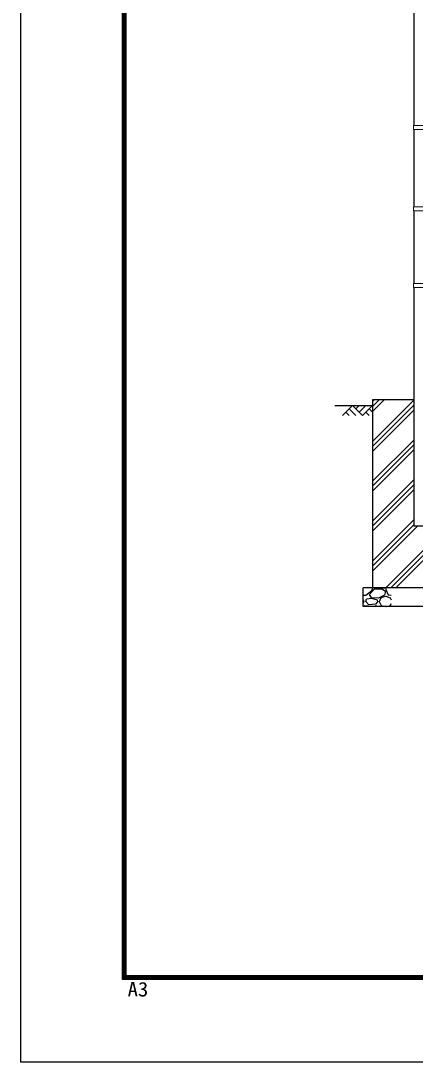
# Model space of a CAD drawing. Units: millimetres, scale not verified. Extents: x -8400 to 8400, y -5940 to 5940.
# Drawn here: x -8400 to -6303, y -5940 to -402 of the extents above; entities that cross this region are included whole.
import ezdxf
from ezdxf.enums import TextEntityAlignment as Align

# ---------------------------------------------------------------- set-up
doc = ezdxf.new("R2010")
doc.units = ezdxf.units.MM
doc.header["$LTSCALE"] = 20
for name, color, linetype, lineweight in [('0-2_D-STR1', 1, 'Continuous', 25), ('0-3_D-STR3', 3, 'Continuous', 13), ('0-A_D-DCR-HCH', 7, 'Continuous', 13), ('0-B_D-BGD', 7, 'Continuous', 25), ('0-C_D-STR4', 7, 'Continuous', 25), ('0-E_D-TTL', 7, 'Continuous', 25)]:
    doc.layers.add(name, color=color, linetype=linetype, lineweight=lineweight)
doc.styles.add('ＭＳ ゴシック', font='')
doc.styles.get('ＭＳ ゴシック').set_extended_font_data('MS Gothic')

msp = doc.modelspace()

# ---------------------------------------------------------------- linework, layer by layer
at = {"layer": '0-2_D-STR1'}
for p, q in [((-6310.63, 55.25), (-6310.63, -958.75)), ((-6310.63, -979.75), (-6310.63, -1391)), ((-6310.63, -1412), (-6310.63, -1798.75)), ((-6310.63, -1819.75), (-6310.63, -3087)), ((-6310.63, -3087), (-6250.13, -3087))]:
    msp.add_line(p, q, dxfattribs=at)
at = {"layer": '0-3_D-STR3'}
for p, q in [((-6312.93, -958.75), (-6205.38, -958.75)), ((-6312.93, -958.75), (-6312.93, -979.75)), ((-6312.93, -979.75), (-6205.38, -979.75)), ((-6312.93, -1391), (-6205.38, -1391)), ((-6312.93, -1391), (-6312.93, -1412)), ((-6312.93, -1412), (-6205.38, -1412)), ((-6312.93, -1798.75), (-6205.38, -1798.75)), ((-6312.93, -1798.75), (-6312.93, -1819.75)), ((-6312.93, -1819.75), (-6205.38, -1819.75))]:
    msp.add_line(p, q, dxfattribs=at)
at = {"layer": '0-A_D-DCR-HCH'}
for p, q in [((-6530.38, -2479.77), (-6467.6, -2417)), ((-6530.38, -2453.26), (-6494.12, -2417)), ((-6530.38, -2426.74), (-6520.63, -2417)), ((-6530.38, -2638.87), (-6310.63, -2419.12)), ((-6636.8, -2447), (-6690.01, -2500.21)), ((-6672.28, -2482.47), (-6654.46, -2500.21)), ((-6654.54, -2464.73), (-6618.9, -2500.21)), ((-6636.8, -2447), (-6583.59, -2500.21)), ((-6619.06, -2464.73), (-6601.33, -2447)), ((-6601.33, -2482.47), (-6565.85, -2447)), ((-6583.59, -2500.21), (-6530.38, -2447)), ((-6565.85, -2482.47), (-6548.03, -2500.21)), ((-6548.11, -2464.73), (-6530.38, -2482.39)), ((-6530.38, -2665.39), (-6310.63, -2445.64)), ((-6530.38, -2691.91), (-6310.63, -2472.16)), ((-6530.38, -2851.01), (-6310.63, -2631.26)), ((-6530.38, -2877.52), (-6310.63, -2657.77)), ((-6530.38, -2904.04), (-6310.63, -2684.29)), ((-6530.38, -3063.14), (-6310.63, -2843.39)), ((-6530.38, -3089.65), (-6310.63, -2869.9)), ((-6530.38, -3116.17), (-6310.63, -2896.42)), ((-6459.97, -3417), (-6030.38, -2987.4)), ((-6433.46, -3417), (-6030.38, -3013.92)), ((-6406.94, -3417), (-6030.38, -3040.43)), ((-6530.38, -3275.27), (-6310.63, -3055.52)), ((-6530.38, -3301.79), (-6310.63, -3082.04)), ((-6530.38, -3328.3), (-6289.07, -3087))]:
    msp.add_line(p, q, dxfattribs=at)
at = {"layer": '0-B_D-BGD'}
msp.add_line((-6730.38, -2447), (-6530.38, -2447), dxfattribs=at)
at = {"layer": '0-C_D-STR4'}
for p, q in [((-6530.38, -2417), (-6530.38, -3417)), ((-6310.63, -2417), (-6530.38, -2417)), ((-5980.38, -3417), (-6580.38, -3417)), ((-6580.38, -3517), (-6580.38, -3417)), ((-6565.92, -3456.65), (-6532.92, -3431.15)), ((-6546.42, -3452.15), (-6519.42, -3422.15)), ((-6532.92, -3431.15), (-6528.39, -3417)), ((-6030.38, -3417), (-6530.38, -3417)), ((-6519.42, -3422.15), (-6480.42, -3422.15)), ((-6484.84, -3417), (-6466.92, -3419.15)), ((-6480.42, -3422.15), (-6460.92, -3435.65)), ((-6466.92, -3419.15), (-6465.72, -3417)), ((-6458.96, -3417), (-6459.42, -3426.65)), ((-6459.42, -3426.65), (-6447.42, -3455.15)), ((-6580.38, -3455.96), (-6565.92, -3456.65)), ((-6580.38, -3481.07), (-6576.42, -3489.65)), ((-6565.92, -3489.65), (-6561.42, -3477.65)), ((-6532.92, -3474.65), (-6561.42, -3477.65)), ((-6535.92, -3470.15), (-6546.42, -3452.15)), ((-6498.42, -3473.15), (-6535.92, -3470.15)), ((-6502.92, -3482.15), (-6532.92, -3474.65)), ((-6501.42, -3489.65), (-6502.92, -3482.15)), ((-6466.92, -3456.65), (-6498.42, -3473.15)), ((-6492.42, -3489.65), (-6483.42, -3468.65)), ((-6483.42, -3468.65), (-6459.42, -3461.15)), ((-6460.92, -3435.65), (-6466.92, -3456.65)), ((-6459.42, -3461.15), (-6435.42, -3470.15)), ((-6447.42, -3455.15), (-6430.38, -3455.96)), ((-6435.42, -3470.15), (-6430.38, -3481.07)), ((-6580.38, -3500.73), (-6576.42, -3489.65)), ((-5980.38, -3517), (-6580.38, -3517)), ((-6573.42, -3513.65), (-6577.09, -3517)), ((-6537.42, -3516.65), (-6573.42, -3513.65)), ((-6549.42, -3507.65), (-6565.92, -3489.65)), ((-6514.92, -3504.65), (-6549.42, -3507.65)), ((-6537.21, -3517), (-6537.42, -3516.65)), ((-6511.92, -3513.65), (-6519.73, -3517)), ((-6501.42, -3489.65), (-6514.92, -3504.65)), ((-6501.87, -3517), (-6511.92, -3513.65)), ((-6493.92, -3489.65), (-6484.92, -3510.65)), ((-6484.92, -3510.65), (-6463.33, -3517)), ((-6455.5, -3517), (-6433.92, -3510.65)), ((-6433.92, -3510.65), (-6430.38, -3500.73))]:
    msp.add_line(p, q, dxfattribs=at)
at = {"layer": '0-E_D-TTL', "color": 2}
msp.add_lwpolyline([(-8400, 5940), (8400, 5940), (8400, -5940), (-8400, -5940)], close=True, dxfattribs=at)
at = {"layer": '0-E_D-TTL'}
for points in [[(-7860, 5500), (7860, 5500), (7860, -5500), (-7860, -5500)], [(-7855, 5495), (7855, 5495), (7855, -5495), (-7855, -5495)], [(-7850, 5490), (7850, 5490), (7850, -5490), (-7850, -5490)], [(-7845, 5485), (7845, 5485), (7845, -5485), (-7845, -5485)], [(-7840, 5480), (7840, 5480), (7840, -5480), (-7840, -5480)]]:
    msp.add_lwpolyline(points, close=True, dxfattribs=at)

# ---------------------------------------------------------------- texts
at = {"layer": '0-E_D-TTL', "style": 'ＭＳ ゴシック', "width": 1.05}
msp.add_text('A3', height=76.97, dxfattribs=at).set_placement((-7832.18, -5613.62), align=Align.BOTTOM_LEFT)

doc.saveas('drawing.dxf')
